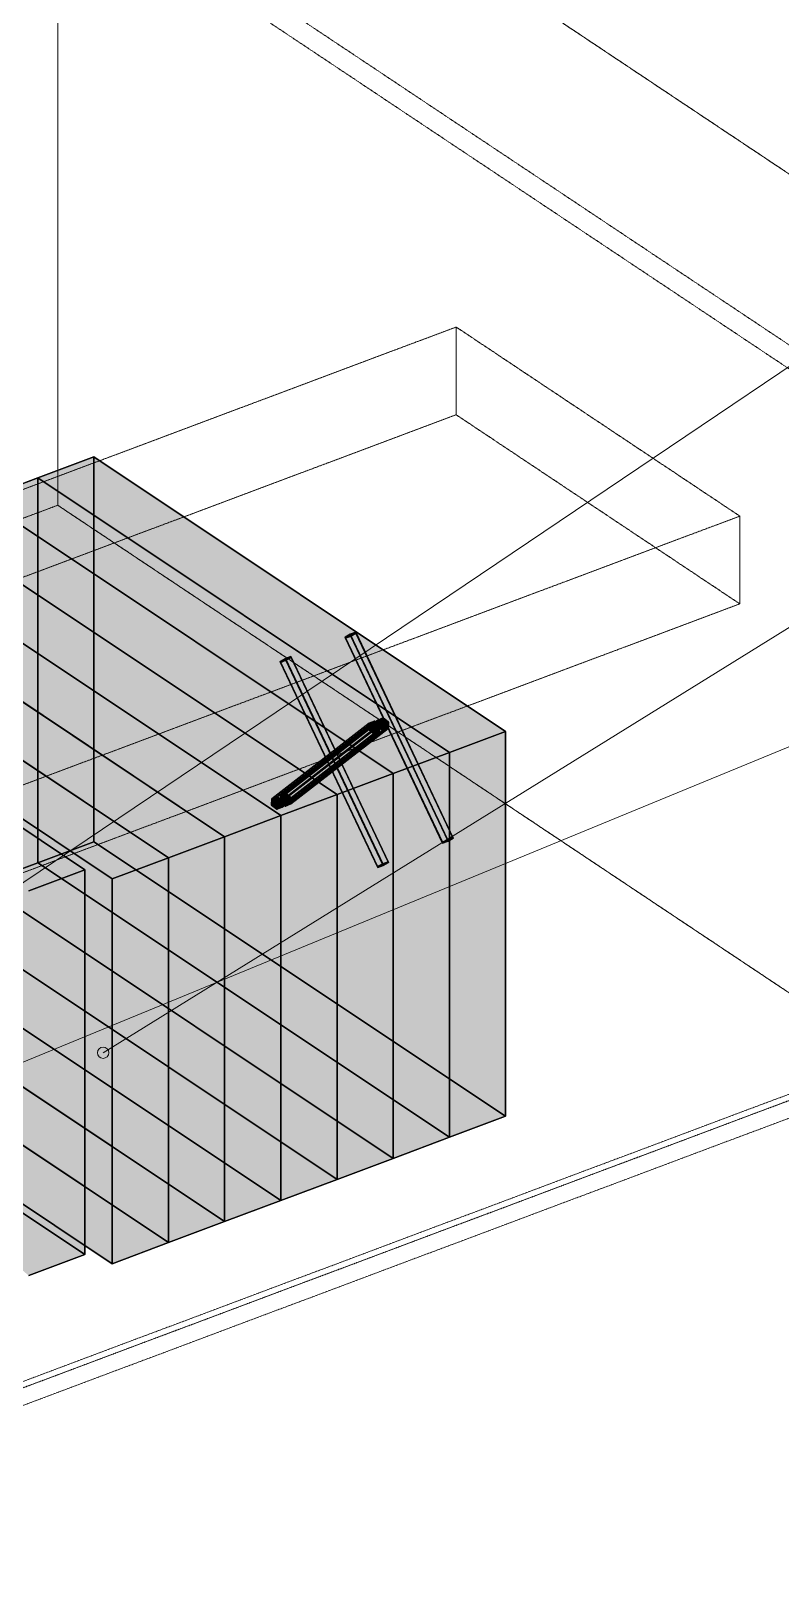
# Model space of a CAD drawing. Header units: millimetres. Extents: x 50 to 612415, y 2 to 4150.
# Drawn here: x 543180 to 543904, y 1694 to 3195 of the extents above; entities that cross this region are included whole.
import ezdxf

# ---------------------------------------------------------------- set-up
doc = ezdxf.new("R2010")
doc.units = ezdxf.units.MM
doc.linetypes.add('DASHED', pattern=[1.524, 1.27, -0.254])
for name, color, linetype, lineweight in [('DIM', 7, 'Continuous', 13), ('HATCH', 8, 'Continuous', 9), ('HIDDEN', 8, 'DASHED', 13), ('OUTLINE', 7, 'Continuous', 25)]:
    doc.layers.add(name, color=color, linetype=linetype, lineweight=lineweight)

msp = doc.modelspace()

# ---------------------------------------------------------------- hatches: boundary and pattern name
at = {"layer": 'HATCH', "true_color": 0x63a546}
for points in [[(543583.75, 2498.801), (543186.421, 2763.687), (543240.65, 2784.023)], [(543583.75, 2498.801), (543240.65, 2784.023), (543637.979, 2519.137)], [(543529.521, 2478.466), (543132.193, 2743.351), (543186.421, 2763.687)], [(543529.521, 2478.466), (543186.421, 2763.687), (543583.75, 2498.801)], [(543475.293, 2458.13), (543077.964, 2723.016), (543132.193, 2743.351)], [(543475.293, 2458.13), (543132.193, 2743.351), (543529.521, 2478.466)], [(543421.064, 2437.794), (543023.736, 2702.68), (543077.964, 2723.016)], [(543421.064, 2437.794), (543077.964, 2723.016), (543475.293, 2458.13)], [(543366.836, 2417.458), (542969.507, 2682.344), (543023.736, 2702.68)], [(543366.836, 2417.458), (543023.736, 2702.68), (543421.064, 2437.794)], [(543312.607, 2397.123), (542915.279, 2662.008), (542969.507, 2682.344)], [(543312.607, 2397.123), (542969.507, 2682.344), (543366.836, 2417.458)], [(543258.379, 2376.787), (542861.05, 2641.673), (542915.279, 2662.008)], [(543258.379, 2376.787), (542915.279, 2662.008), (543312.607, 2397.123)], [(543240.65, 2412.606), (543186.421, 2392.27), (543583.75, 2127.385)], [(543637.979, 2147.72), (543240.65, 2412.606), (543583.75, 2127.385)], [(543186.421, 2392.27), (543132.193, 2371.935), (543529.521, 2107.049)], [(543583.75, 2127.385), (543186.421, 2392.27), (543529.521, 2107.049)], [(543132.193, 2371.935), (543077.964, 2351.599), (543475.293, 2086.713)], [(543529.521, 2107.049), (543132.193, 2371.935), (543475.293, 2086.713)], [(543077.964, 2351.599), (543023.736, 2331.263), (543421.064, 2066.377)], [(543475.293, 2086.713), (543077.964, 2351.599), (543421.064, 2066.377)], [(543023.736, 2331.263), (542969.507, 2310.927), (543366.836, 2046.042)], [(543421.064, 2066.377), (543023.736, 2331.263), (543366.836, 2046.042)], [(542969.507, 2310.927), (542915.279, 2290.592), (543312.607, 2025.706)], [(543366.836, 2046.042), (542969.507, 2310.927), (543312.607, 2025.706)], [(542915.279, 2290.592), (542861.05, 2270.256), (543258.379, 2005.37)], [(543312.607, 2025.706), (542915.279, 2290.592), (543258.379, 2005.37)]]:
    msp.add_hatch(color=85, dxfattribs=at).paths.add_polyline_path(points)
at = {"layer": 'HATCH', "true_color": 0x5d9b46}
for points in [[(543186.421, 2392.27), (543240.65, 2412.606), (543240.65, 2784.023), (543186.421, 2763.687)], [(543132.193, 2371.935), (543186.421, 2392.27), (543186.421, 2763.687), (543132.193, 2743.351)], [(543637.979, 2147.72), (543583.75, 2127.385), (543583.75, 2498.801), (543637.979, 2519.137)], [(543583.75, 2127.385), (543529.521, 2107.049), (543529.521, 2478.466), (543583.75, 2498.801)], [(543529.521, 2107.049), (543475.293, 2086.713), (543475.293, 2458.13), (543529.521, 2478.466)], [(543475.293, 2086.713), (543421.064, 2066.377), (543421.064, 2437.794), (543475.293, 2458.13)], [(543421.064, 2066.377), (543366.836, 2046.042), (543366.836, 2417.458), (543421.064, 2437.794)], [(543366.836, 2046.042), (543312.607, 2025.706), (543312.607, 2397.123), (543366.836, 2417.458)], [(543312.607, 2025.706), (543258.379, 2005.37), (543258.379, 2376.787), (543312.607, 2397.123)]]:
    msp.add_hatch(color=85, dxfattribs=at).paths.add_polyline_path(points)
at = {"layer": 'HATCH', "true_color": 0x5c9946}
for points in [[(543240.65, 2412.606), (543637.979, 2147.72), (543637.979, 2519.137), (543240.65, 2784.023)], [(543186.421, 2392.27), (543583.75, 2127.385), (543583.75, 2498.801), (543186.421, 2763.687)], [(543583.75, 2127.385), (543186.421, 2392.27), (543186.421, 2763.687), (543583.75, 2498.801)], [(543132.193, 2371.935), (543529.521, 2107.049), (543529.521, 2478.466), (543132.193, 2743.351)], [(543529.521, 2107.049), (543132.193, 2371.935), (543132.193, 2743.351), (543529.521, 2478.466)], [(543077.964, 2351.599), (543475.293, 2086.713), (543475.293, 2458.13), (543077.964, 2723.016)], [(543475.293, 2086.713), (543077.964, 2351.599), (543077.964, 2723.016), (543475.293, 2458.13)], [(543023.736, 2331.263), (543421.064, 2066.377), (543421.064, 2437.794), (543023.736, 2702.68)], [(543421.064, 2066.377), (543023.736, 2331.263), (543023.736, 2702.68), (543421.064, 2437.794)], [(542969.507, 2310.927), (543366.836, 2046.042), (543366.836, 2417.458), (542969.507, 2682.344)], [(543366.836, 2046.042), (542969.507, 2310.927), (542969.507, 2682.344), (543366.836, 2417.458)], [(542915.279, 2290.592), (543312.607, 2025.706), (543312.607, 2397.123), (542915.279, 2662.008)], [(543312.607, 2025.706), (542915.279, 2290.592), (542915.279, 2662.008), (543312.607, 2397.123)], [(543258.379, 2005.37), (542861.05, 2270.256), (542861.05, 2641.673), (543258.379, 2376.787)]]:
    msp.add_hatch(color=85, dxfattribs=at).paths.add_polyline_path(points)
at = {"layer": 'HATCH', "true_color": 0x467dce}
for points in [[(543177.818, 2365.316), (542852.707, 2638.544), (543232.046, 2385.651)], [(543232.046, 2014.235), (542852.707, 2267.127), (543177.818, 1993.899)]]:
    msp.add_hatch(color=163, dxfattribs=at).paths.add_polyline_path(points)
at = {"layer": 'HATCH', "true_color": 0x4674bf}
msp.add_hatch(color=163, dxfattribs=at).paths.add_polyline_path([(542852.707, 2267.127), (543232.046, 2014.235), (543232.046, 2385.651), (542852.707, 2638.544)])
at = {"layer": 'HATCH', "true_color": 0xd09546}
for points in [[(543483.114, 2610.099), (543488.116, 2612.937), (543581.973, 2414.894), (543576.971, 2412.057)], [(543493.543, 2614.01), (543488.541, 2611.172), (543582.398, 2413.13), (543587.4, 2415.967)], [(543420.543, 2586.635), (543425.545, 2589.473), (543519.402, 2391.43), (543514.4, 2388.592)], [(543430.971, 2590.546), (543425.969, 2587.708), (543519.827, 2389.665), (543524.829, 2392.503)]]:
    msp.add_hatch(color=33, dxfattribs=at).paths.add_polyline_path(points)
at = {"layer": 'HATCH', "true_color": 0xe7a546}
for points in [[(543483.114, 2610.099), (543483.327, 2609.217), (543488.116, 2612.937)], [(543483.327, 2609.217), (543488.541, 2611.172), (543488.116, 2612.937)], [(543493.543, 2614.01), (543493.331, 2614.892), (543488.116, 2612.937)], [(543488.541, 2611.172), (543493.543, 2614.01), (543488.116, 2612.937)], [(543420.543, 2586.635), (543420.755, 2585.752), (543425.545, 2589.473)], [(543420.755, 2585.752), (543425.969, 2587.708), (543425.545, 2589.473)], [(543430.971, 2590.546), (543430.759, 2591.428), (543425.545, 2589.473)], [(543425.969, 2587.708), (543430.971, 2590.546), (543425.545, 2589.473)], [(543412.412, 2454.066), (543417.627, 2456.021), (543511.484, 2528.921), (543506.269, 2526.966)], [(543420.755, 2457.195), (543425.969, 2459.15), (543519.827, 2532.05), (543514.612, 2530.094)], [(543430.759, 2449.044), (543425.545, 2447.088), (543519.402, 2519.988), (543524.616, 2521.943)], [(543422.416, 2445.915), (543417.202, 2443.96), (543511.059, 2516.859), (543516.273, 2518.815)], [(543581.973, 2414.894), (543587.188, 2416.85), (543587.4, 2415.967)], [(543581.973, 2414.894), (543587.4, 2415.967), (543582.398, 2413.13)], [(543581.973, 2414.894), (543577.184, 2411.174), (543576.971, 2412.057)], [(543581.973, 2414.894), (543582.398, 2413.13), (543577.184, 2411.174)], [(543519.402, 2391.43), (543514.612, 2387.71), (543514.4, 2388.592)], [(543519.402, 2391.43), (543519.827, 2389.665), (543514.612, 2387.71)], [(543519.402, 2391.43), (543524.616, 2393.385), (543524.829, 2392.503)], [(543519.402, 2391.43), (543524.829, 2392.503), (543519.827, 2389.665)]]:
    msp.add_hatch(color=33, dxfattribs=at).paths.add_polyline_path(points)
at = {"layer": 'HATCH', "true_color": 0xd79946}
for points in [[(543488.541, 2611.172), (543483.327, 2609.217), (543577.184, 2411.174), (543582.398, 2413.13)], [(543488.116, 2612.937), (543493.331, 2614.892), (543587.188, 2416.85), (543581.973, 2414.894)], [(543425.969, 2587.708), (543420.755, 2585.752), (543514.612, 2387.71), (543519.827, 2389.665)], [(543425.545, 2589.473), (543430.759, 2591.428), (543524.616, 2393.385), (543519.402, 2391.43)], [(543506.269, 2526.966), (543511.059, 2516.859), (543506.057, 2520.935)], [(543506.269, 2526.966), (543511.484, 2528.921), (543516.486, 2524.846)], [(543506.269, 2526.966), (543516.273, 2518.815), (543511.059, 2516.859)], [(543506.269, 2526.966), (543516.486, 2524.846), (543516.273, 2518.815)], [(543514.612, 2530.094), (543519.402, 2519.988), (543514.4, 2524.063)], [(543514.612, 2530.094), (543519.827, 2532.05), (543524.829, 2527.974)], [(543514.612, 2530.094), (543524.616, 2521.943), (543519.402, 2519.988)], [(543514.612, 2530.094), (543524.829, 2527.974), (543524.616, 2521.943)], [(543412.2, 2448.035), (543417.202, 2443.96), (543412.412, 2454.066)], [(543422.629, 2451.946), (543417.627, 2456.021), (543412.412, 2454.066)], [(543417.202, 2443.96), (543422.416, 2445.915), (543412.412, 2454.066)], [(543422.416, 2445.915), (543422.629, 2451.946), (543412.412, 2454.066)], [(543420.543, 2451.164), (543425.545, 2447.088), (543420.755, 2457.195)], [(543430.971, 2455.074), (543425.969, 2459.15), (543420.755, 2457.195)], [(543425.545, 2447.088), (543430.759, 2449.044), (543420.755, 2457.195)], [(543430.759, 2449.044), (543430.971, 2455.074), (543420.755, 2457.195)]]:
    msp.add_hatch(color=33, dxfattribs=at).paths.add_polyline_path(points)
at = {"layer": 'HATCH', "true_color": 0xda9b46}
for points in [[(543493.331, 2614.892), (543493.543, 2614.01), (543587.4, 2415.967), (543587.188, 2416.85)], [(543483.327, 2609.217), (543483.114, 2610.099), (543576.971, 2412.057), (543577.184, 2411.174)], [(543420.755, 2585.752), (543420.543, 2586.635), (543514.4, 2388.592), (543514.612, 2387.71)], [(543430.759, 2591.428), (543430.971, 2590.546), (543524.829, 2392.503), (543524.616, 2393.385)]]:
    msp.add_hatch(color=33, dxfattribs=at).paths.add_polyline_path(points)
at = {"layer": 'HATCH', "true_color": 0xd39646}
for points in [[(543412.2, 2448.035), (543412.412, 2454.066), (543506.269, 2526.966), (543506.057, 2520.935)], [(543420.543, 2451.164), (543420.755, 2457.195), (543514.612, 2530.094), (543514.4, 2524.063)], [(543422.629, 2451.946), (543422.416, 2445.915), (543516.273, 2518.815), (543516.486, 2524.846)], [(543430.971, 2455.074), (543430.759, 2449.044), (543524.616, 2521.943), (543524.829, 2527.974)]]:
    msp.add_hatch(color=33, dxfattribs=at).paths.add_polyline_path(points)
at = {"layer": 'HATCH', "true_color": 0xe2a146}
for points in [[(543417.202, 2443.96), (543412.2, 2448.035), (543506.057, 2520.935), (543511.059, 2516.859)], [(543417.627, 2456.021), (543422.629, 2451.946), (543516.486, 2524.846), (543511.484, 2528.921)], [(543425.545, 2447.088), (543420.543, 2451.164), (543514.4, 2524.063), (543519.402, 2519.988)], [(543425.969, 2459.15), (543430.971, 2455.074), (543524.829, 2527.974), (543519.827, 2532.05)]]:
    msp.add_hatch(color=33, dxfattribs=at).paths.add_polyline_path(points)
at = {"layer": 'HATCH', "true_color": 0x4676c1}
msp.add_hatch(color=163, dxfattribs=at).paths.add_polyline_path([(543232.046, 2014.235), (543177.818, 1993.899), (543177.818, 2365.316), (543232.046, 2385.651)])

# ---------------------------------------------------------------- linework, layer by layer
at = {"layer": 'DIM'}
for points in [[(542945, 2220), (544800, 3470), (544900, 3470)], [(543249.514, 2208.988), (544800, 3170), (544900, 3170)], [(542879.691, 2079.674), (544800, 2870), (544900, 2870)]]:
    msp.add_lwpolyline(points, dxfattribs=at)
msp.add_circle((543249.514, 2208.988), 5.5, dxfattribs=at)
at = {"layer": 'HIDDEN', "color": 35, "true_color": 0xa8732e}
for p, q in [((543205.714, 3527.624), (544770, 2484.767)), ((544770, 2484.767), (543205.714, 3527.624)), ((543205.714, 3527.624), (543205.714, 2737.376)), ((543205.714, 2737.376), (543205.714, 3527.624)), ((542025.982, 2322.756), (543590.268, 2909.364)), ((543590.268, 2909.364), (542025.982, 2322.756)), ((543590.268, 2909.364), (543864.018, 2726.864)), ((543590.268, 2824.694), (543590.268, 2909.364)), ((543864.018, 2726.864), (543590.268, 2909.364)), ((543590.268, 2909.364), (543590.268, 2824.694)), ((543590.268, 2824.694), (542025.982, 2238.087)), ((542025.982, 2238.087), (543590.268, 2824.694)), ((543864.018, 2642.194), (543590.268, 2824.694)), ((543590.268, 2824.694), (543864.018, 2642.194)), ((543205.714, 2737.376), (541120, 1955.233)), ((541120, 1955.233), (543205.714, 2737.376)), ((544770, 1694.519), (543205.714, 2737.376)), ((543205.714, 2737.376), (544770, 1694.519)), ((542299.732, 2140.256), (543864.018, 2726.864)), ((543864.018, 2726.864), (542299.732, 2140.256)), ((543864.018, 2726.864), (543864.018, 2642.194)), ((543864.018, 2642.194), (543864.018, 2726.864)), ((543864.018, 2642.194), (542299.732, 2055.587)), ((542299.732, 2055.587), (543864.018, 2642.194)), ((542684.286, 1702.624), (544770, 2484.767)), ((544770, 2484.767), (542684.286, 1702.624))]:
    msp.add_line(p, q, dxfattribs=at)
at = {"layer": 'HIDDEN', "color": 253, "true_color": 0xaab5af}
for p, q in [((543182.25, 3378.328), (544605.75, 2429.328)), ((543182.25, 3378.328), (544605.75, 2429.328)), ((544605.75, 2406.185), (543182.25, 3355.185)), ((544605.75, 2406.185), (543182.25, 3355.185)), ((544605.75, 2429.328), (542707.75, 1717.578)), ((544605.75, 2429.328), (542707.75, 1717.578)), ((542707.75, 1694.435), (544605.75, 2406.185)), ((542707.75, 1694.435), (544605.75, 2406.185))]:
    msp.add_line(p, q, dxfattribs=at)
at = {"layer": 'OUTLINE', "color": 139, "true_color": 0x42544a}
for p, q in [((543186.421, 2763.687), (543240.65, 2784.023)), ((543240.65, 2784.023), (543186.421, 2763.687)), ((543240.65, 2784.023), (543637.979, 2519.137)), ((543637.979, 2519.137), (543240.65, 2784.023)), ((543240.65, 2784.023), (543240.65, 2412.606)), ((543240.65, 2412.606), (543240.65, 2784.023)), ((543132.193, 2743.351), (543186.421, 2763.687)), ((543186.421, 2763.687), (543132.193, 2743.351)), ((543186.421, 2763.687), (543583.75, 2498.801)), ((543583.75, 2498.801), (543186.421, 2763.687)), ((543583.75, 2498.801), (543186.421, 2763.687)), ((543186.421, 2763.687), (543186.421, 2392.27)), ((543186.421, 2392.27), (543186.421, 2763.687)), ((543186.421, 2763.687), (543583.75, 2498.801)), ((543186.421, 2392.27), (543186.421, 2763.687)), ((543186.421, 2763.687), (543186.421, 2392.27)), ((543132.193, 2743.351), (543529.521, 2478.466)), ((543529.521, 2478.466), (543132.193, 2743.351)), ((543529.521, 2478.466), (543132.193, 2743.351)), ((543132.193, 2743.351), (543529.521, 2478.466)), ((543077.964, 2723.016), (543475.293, 2458.13)), ((543475.293, 2458.13), (543077.964, 2723.016)), ((543475.293, 2458.13), (543077.964, 2723.016)), ((543077.964, 2723.016), (543475.293, 2458.13)), ((543023.736, 2702.68), (543421.064, 2437.794)), ((543421.064, 2437.794), (543023.736, 2702.68)), ((543421.064, 2437.794), (543023.736, 2702.68)), ((543023.736, 2702.68), (543421.064, 2437.794)), ((542969.507, 2682.344), (543366.836, 2417.458)), ((543366.836, 2417.458), (542969.507, 2682.344)), ((543366.836, 2417.458), (542969.507, 2682.344)), ((542969.507, 2682.344), (543366.836, 2417.458)), ((542915.279, 2662.008), (543312.607, 2397.123)), ((543312.607, 2397.123), (542915.279, 2662.008)), ((543312.607, 2397.123), (542915.279, 2662.008)), ((542915.279, 2662.008), (543312.607, 2397.123)), ((543258.379, 2376.787), (542861.05, 2641.673)), ((542861.05, 2641.673), (543258.379, 2376.787)), ((542852.707, 2638.544), (543232.046, 2385.651)), ((543232.046, 2385.651), (542852.707, 2638.544)), ((543483.114, 2610.099), (543488.116, 2612.937)), ((543488.116, 2612.937), (543483.114, 2610.099)), ((543488.541, 2611.172), (543483.327, 2609.217)), ((543483.327, 2609.217), (543488.541, 2611.172)), ((543488.116, 2612.937), (543493.331, 2614.892)), ((543493.331, 2614.892), (543488.116, 2612.937)), ((543488.116, 2612.937), (543581.973, 2414.894)), ((543581.973, 2414.894), (543488.116, 2612.937)), ((543493.543, 2614.01), (543488.541, 2611.172)), ((543488.541, 2611.172), (543493.543, 2614.01)), ((543582.398, 2413.13), (543488.541, 2611.172)), ((543488.541, 2611.172), (543582.398, 2413.13)), ((543493.331, 2614.892), (543587.188, 2416.85)), ((543493.331, 2614.892), (543493.543, 2614.01)), ((543587.188, 2416.85), (543493.331, 2614.892)), ((543493.543, 2614.01), (543493.331, 2614.892)), ((543493.543, 2614.01), (543587.4, 2415.967)), ((543587.4, 2415.967), (543493.543, 2614.01)), ((543576.971, 2412.057), (543483.114, 2610.099)), ((543483.327, 2609.217), (543483.114, 2610.099)), ((543483.114, 2610.099), (543576.971, 2412.057)), ((543483.114, 2610.099), (543483.327, 2609.217)), ((543577.184, 2411.174), (543483.327, 2609.217)), ((543483.327, 2609.217), (543577.184, 2411.174)), ((543420.543, 2586.635), (543425.545, 2589.473)), ((543425.545, 2589.473), (543420.543, 2586.635)), ((543514.4, 2388.592), (543420.543, 2586.635)), ((543420.755, 2585.752), (543420.543, 2586.635)), ((543420.543, 2586.635), (543514.4, 2388.592)), ((543420.543, 2586.635), (543420.755, 2585.752)), ((543425.969, 2587.708), (543420.755, 2585.752)), ((543420.755, 2585.752), (543425.969, 2587.708)), ((543514.612, 2387.71), (543420.755, 2585.752)), ((543420.755, 2585.752), (543514.612, 2387.71)), ((543425.545, 2589.473), (543430.759, 2591.428)), ((543430.759, 2591.428), (543425.545, 2589.473)), ((543425.545, 2589.473), (543519.402, 2391.43)), ((543519.402, 2391.43), (543425.545, 2589.473)), ((543430.971, 2590.546), (543425.969, 2587.708)), ((543425.969, 2587.708), (543430.971, 2590.546)), ((543519.827, 2389.665), (543425.969, 2587.708)), ((543425.969, 2587.708), (543519.827, 2389.665)), ((543430.759, 2591.428), (543524.616, 2393.385)), ((543430.759, 2591.428), (543430.971, 2590.546)), ((543524.616, 2393.385), (543430.759, 2591.428)), ((543430.971, 2590.546), (543430.759, 2591.428)), ((543430.971, 2590.546), (543524.829, 2392.503)), ((543524.829, 2392.503), (543430.971, 2590.546)), ((543412.2, 2448.035), (543506.057, 2520.935)), ((543506.057, 2520.935), (543412.2, 2448.035)), ((543412.412, 2454.066), (543506.269, 2526.966)), ((543506.269, 2526.966), (543412.412, 2454.066)), ((543417.627, 2456.021), (543511.484, 2528.921)), ((543511.484, 2528.921), (543417.627, 2456.021)), ((543420.543, 2451.164), (543514.4, 2524.063)), ((543514.4, 2524.063), (543420.543, 2451.164)), ((543420.755, 2457.195), (543514.612, 2530.094)), ((543514.612, 2530.094), (543420.755, 2457.195)), ((543516.486, 2524.846), (543422.629, 2451.946)), ((543422.629, 2451.946), (543516.486, 2524.846)), ((543425.969, 2459.15), (543519.827, 2532.05)), ((543519.827, 2532.05), (543425.969, 2459.15)), ((543524.616, 2521.943), (543430.759, 2449.044)), ((543430.759, 2449.044), (543524.616, 2521.943)), ((543524.829, 2527.974), (543430.971, 2455.074)), ((543430.971, 2455.074), (543524.829, 2527.974)), ((543506.057, 2520.935), (543506.269, 2526.966)), ((543506.269, 2526.966), (543506.057, 2520.935)), ((543511.059, 2516.859), (543506.057, 2520.935)), ((543506.057, 2520.935), (543511.059, 2516.859)), ((543506.269, 2526.966), (543511.484, 2528.921)), ((543511.484, 2528.921), (543506.269, 2526.966)), ((543511.484, 2528.921), (543516.486, 2524.846)), ((543516.486, 2524.846), (543511.484, 2528.921)), ((543514.4, 2524.063), (543514.612, 2530.094)), ((543514.612, 2530.094), (543514.4, 2524.063)), ((543519.402, 2519.988), (543514.4, 2524.063)), ((543514.4, 2524.063), (543519.402, 2519.988)), ((543514.612, 2530.094), (543519.827, 2532.05)), ((543519.827, 2532.05), (543514.612, 2530.094)), ((543516.486, 2524.846), (543516.273, 2518.815)), ((543516.273, 2518.815), (543516.486, 2524.846)), ((543524.616, 2521.943), (543519.402, 2519.988)), ((543519.402, 2519.988), (543524.616, 2521.943)), ((543519.827, 2532.05), (543524.829, 2527.974)), ((543524.829, 2527.974), (543519.827, 2532.05)), ((543524.829, 2527.974), (543524.616, 2521.943)), ((543524.616, 2521.943), (543524.829, 2527.974)), ((543511.059, 2516.859), (543417.202, 2443.96)), ((543417.202, 2443.96), (543511.059, 2516.859)), ((543516.273, 2518.815), (543422.416, 2445.915)), ((543422.416, 2445.915), (543516.273, 2518.815)), ((543519.402, 2519.988), (543425.545, 2447.088)), ((543425.545, 2447.088), (543519.402, 2519.988)), ((543516.273, 2518.815), (543511.059, 2516.859)), ((543511.059, 2516.859), (543516.273, 2518.815)), ((543583.75, 2498.801), (543637.979, 2519.137)), ((543637.979, 2519.137), (543583.75, 2498.801)), ((543637.979, 2519.137), (543637.979, 2147.72)), ((543637.979, 2147.72), (543637.979, 2519.137)), ((543529.521, 2478.466), (543583.75, 2498.801)), ((543583.75, 2498.801), (543529.521, 2478.466)), ((543583.75, 2498.801), (543583.75, 2127.385)), ((543583.75, 2127.385), (543583.75, 2498.801)), ((543583.75, 2127.385), (543583.75, 2498.801)), ((543583.75, 2498.801), (543583.75, 2127.385)), ((543475.293, 2458.13), (543529.521, 2478.466)), ((543529.521, 2478.466), (543475.293, 2458.13)), ((543529.521, 2478.466), (543529.521, 2107.049)), ((543529.521, 2107.049), (543529.521, 2478.466)), ((543529.521, 2107.049), (543529.521, 2478.466)), ((543529.521, 2478.466), (543529.521, 2107.049)), ((543412.2, 2448.035), (543412.412, 2454.066)), ((543412.412, 2454.066), (543412.2, 2448.035)), ((543417.202, 2443.96), (543412.2, 2448.035)), ((543412.2, 2448.035), (543417.202, 2443.96)), ((543412.412, 2454.066), (543417.627, 2456.021)), ((543417.627, 2456.021), (543412.412, 2454.066)), ((543422.416, 2445.915), (543417.202, 2443.96)), ((543417.202, 2443.96), (543422.416, 2445.915)), ((543417.627, 2456.021), (543422.629, 2451.946)), ((543422.629, 2451.946), (543417.627, 2456.021)), ((543420.543, 2451.164), (543420.755, 2457.195)), ((543420.755, 2457.195), (543420.543, 2451.164)), ((543425.545, 2447.088), (543420.543, 2451.164)), ((543420.543, 2451.164), (543425.545, 2447.088)), ((543420.755, 2457.195), (543425.969, 2459.15)), ((543425.969, 2459.15), (543420.755, 2457.195)), ((543421.064, 2437.794), (543475.293, 2458.13)), ((543475.293, 2458.13), (543421.064, 2437.794)), ((543422.629, 2451.946), (543422.416, 2445.915)), ((543422.416, 2445.915), (543422.629, 2451.946)), ((543430.759, 2449.044), (543425.545, 2447.088)), ((543425.545, 2447.088), (543430.759, 2449.044)), ((543425.969, 2459.15), (543430.971, 2455.074)), ((543430.971, 2455.074), (543425.969, 2459.15)), ((543430.971, 2455.074), (543430.759, 2449.044)), ((543430.759, 2449.044), (543430.971, 2455.074)), ((543475.293, 2458.13), (543475.293, 2086.713)), ((543475.293, 2086.713), (543475.293, 2458.13)), ((543475.293, 2086.713), (543475.293, 2458.13)), ((543475.293, 2458.13), (543475.293, 2086.713)), ((543366.836, 2417.458), (543421.064, 2437.794)), ((543421.064, 2437.794), (543366.836, 2417.458)), ((543421.064, 2437.794), (543421.064, 2066.377)), ((543421.064, 2066.377), (543421.064, 2437.794)), ((543421.064, 2066.377), (543421.064, 2437.794)), ((543421.064, 2437.794), (543421.064, 2066.377)), ((543312.607, 2397.123), (543366.836, 2417.458)), ((543366.836, 2417.458), (543312.607, 2397.123)), ((543366.836, 2417.458), (543366.836, 2046.042)), ((543366.836, 2046.042), (543366.836, 2417.458)), ((543366.836, 2046.042), (543366.836, 2417.458)), ((543366.836, 2417.458), (543366.836, 2046.042)), ((543581.973, 2414.894), (543587.188, 2416.85)), ((543587.188, 2416.85), (543581.973, 2414.894)), ((543587.4, 2415.967), (543582.398, 2413.13)), ((543582.398, 2413.13), (543587.4, 2415.967)), ((543587.188, 2416.85), (543587.4, 2415.967)), ((543587.4, 2415.967), (543587.188, 2416.85)), ((543240.65, 2412.606), (543186.421, 2392.27)), ((543186.421, 2392.27), (543240.65, 2412.606)), ((543240.65, 2412.606), (543637.979, 2147.72)), ((543637.979, 2147.72), (543240.65, 2412.606)), ((543576.971, 2412.057), (543581.973, 2414.894)), ((543581.973, 2414.894), (543576.971, 2412.057)), ((543577.184, 2411.174), (543576.971, 2412.057)), ((543576.971, 2412.057), (543577.184, 2411.174)), ((543582.398, 2413.13), (543577.184, 2411.174)), ((543577.184, 2411.174), (543582.398, 2413.13)), ((543186.421, 2392.27), (543132.193, 2371.935)), ((543132.193, 2371.935), (543186.421, 2392.27)), ((543186.421, 2392.27), (543583.75, 2127.385)), ((543583.75, 2127.385), (543186.421, 2392.27)), ((543583.75, 2127.385), (543186.421, 2392.27)), ((543186.421, 2392.27), (543583.75, 2127.385)), ((543258.379, 2376.787), (543312.607, 2397.123)), ((543312.607, 2397.123), (543258.379, 2376.787)), ((543312.607, 2397.123), (543312.607, 2025.706)), ((543312.607, 2025.706), (543312.607, 2397.123)), ((543312.607, 2025.706), (543312.607, 2397.123)), ((543312.607, 2397.123), (543312.607, 2025.706)), ((543514.4, 2388.592), (543519.402, 2391.43)), ((543519.402, 2391.43), (543514.4, 2388.592)), ((543514.612, 2387.71), (543514.4, 2388.592)), ((543514.4, 2388.592), (543514.612, 2387.71)), ((543519.827, 2389.665), (543514.612, 2387.71)), ((543514.612, 2387.71), (543519.827, 2389.665)), ((543519.402, 2391.43), (543524.616, 2393.385)), ((543524.616, 2393.385), (543519.402, 2391.43)), ((543524.829, 2392.503), (543519.827, 2389.665)), ((543519.827, 2389.665), (543524.829, 2392.503)), ((543524.616, 2393.385), (543524.829, 2392.503)), ((543524.829, 2392.503), (543524.616, 2393.385)), ((543132.193, 2371.935), (543529.521, 2107.049)), ((543529.521, 2107.049), (543132.193, 2371.935)), ((543529.521, 2107.049), (543132.193, 2371.935)), ((543132.193, 2371.935), (543529.521, 2107.049)), ((543177.818, 2365.316), (543232.046, 2385.651)), ((543232.046, 2385.651), (543177.818, 2365.316)), ((543232.046, 2385.651), (543232.046, 2014.235)), ((543232.046, 2014.235), (543232.046, 2385.651)), ((543258.379, 2005.37), (543258.379, 2376.787)), ((543258.379, 2376.787), (543258.379, 2005.37)), ((543077.964, 2351.599), (543475.293, 2086.713)), ((543475.293, 2086.713), (543077.964, 2351.599)), ((543475.293, 2086.713), (543077.964, 2351.599)), ((543077.964, 2351.599), (543475.293, 2086.713)), ((543023.736, 2331.263), (543421.064, 2066.377)), ((543421.064, 2066.377), (543023.736, 2331.263)), ((543421.064, 2066.377), (543023.736, 2331.263)), ((543023.736, 2331.263), (543421.064, 2066.377)), ((542969.507, 2310.927), (543366.836, 2046.042)), ((543366.836, 2046.042), (542969.507, 2310.927)), ((543366.836, 2046.042), (542969.507, 2310.927)), ((542969.507, 2310.927), (543366.836, 2046.042)), ((542915.279, 2290.592), (543312.607, 2025.706)), ((543312.607, 2025.706), (542915.279, 2290.592)), ((543312.607, 2025.706), (542915.279, 2290.592)), ((542915.279, 2290.592), (543312.607, 2025.706)), ((542852.707, 2267.127), (543232.046, 2014.235)), ((543232.046, 2014.235), (542852.707, 2267.127)), ((543258.379, 2005.37), (542861.05, 2270.256)), ((542861.05, 2270.256), (543258.379, 2005.37)), ((543637.979, 2147.72), (543583.75, 2127.385)), ((543583.75, 2127.385), (543637.979, 2147.72)), ((543583.75, 2127.385), (543529.521, 2107.049)), ((543529.521, 2107.049), (543583.75, 2127.385)), ((543529.521, 2107.049), (543475.293, 2086.713)), ((543475.293, 2086.713), (543529.521, 2107.049)), ((543475.293, 2086.713), (543421.064, 2066.377)), ((543421.064, 2066.377), (543475.293, 2086.713)), ((543421.064, 2066.377), (543366.836, 2046.042)), ((543366.836, 2046.042), (543421.064, 2066.377)), ((543366.836, 2046.042), (543312.607, 2025.706)), ((543312.607, 2025.706), (543366.836, 2046.042)), ((543232.046, 2014.235), (543177.818, 1993.899)), ((543177.818, 1993.899), (543232.046, 2014.235)), ((543312.607, 2025.706), (543258.379, 2005.37)), ((543258.379, 2005.37), (543312.607, 2025.706))]:
    msp.add_line(p, q, dxfattribs=at)

doc.saveas('drawing.dxf')
